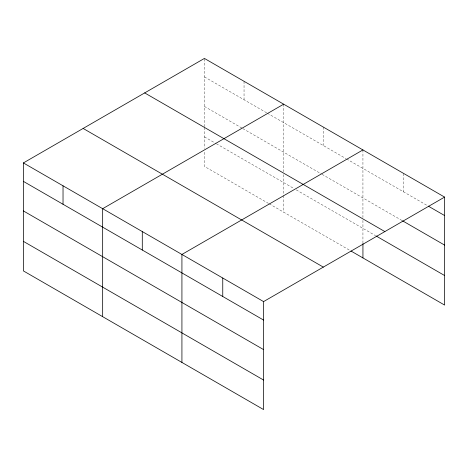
<?xml version="1.0" encoding="UTF-8"?>
<svg xmlns="http://www.w3.org/2000/svg" width="468" height="468" viewBox="0 0 468 468"><rect width="100%" height="100%" fill="white"/><g stroke="black" fill="none" stroke-linecap="round" stroke-linejoin="round"><path stroke-width="0.35" stroke-dasharray="2.34 1.75" d="M204.417 126.711L204.417 58.424M204.417 76.881L266.69 112.835M267.322 113.197L345.951 158.594M346.583 158.962L427.641 205.756M204.417 106.423L242.155 128.214M242.787 128.577L321.417 173.973M322.048 174.336L402.509 220.791M204.417 136.861L215.736 143.395M216.368 143.758L293.74 188.429M296.256 189.885L375.5 235.632M268.579 203.445L204.417 166.403L204.417 151.269M269.205 203.808L349.725 250.298M403.767 173.517L403.767 191.974M362.934 149.941L362.934 217.509M362.934 220.41L362.934 242.793M323.306 127.062L323.306 145.519M283.678 104.183L283.678 171.75M283.678 174.646L283.678 194.869M283.678 195.589L283.678 212.162M244.044 81.303L244.044 99.76M204.417 127.436L204.417 148.385"/><path stroke-width="0.7" d="M263.583 349.602L263.583 301.597L23.4 162.928L23.4 270.908L263.583 409.576L263.583 349.602L23.4 210.928M350.982 251.023L444.6 305.072L444.6 197.092L204.417 58.424L23.4 162.928M283.678 104.183L102.662 208.693L102.662 316.672M362.934 149.941L181.923 254.452L181.923 362.431M263.583 301.597L444.6 197.092M428.267 206.119L444.6 215.549M402.509 220.791L444.6 245.092M144.682 92.91L384.866 231.578M376.126 235.995L444.6 275.529M83.134 128.443L323.318 267.111M23.4 181.385L263.583 320.059M23.4 241.365L263.583 380.039M362.934 243.512L362.934 257.921M222.756 278.027L222.756 296.484M142.29 231.572L142.29 250.029M63.028 185.808L63.028 204.27"/></g></svg>
